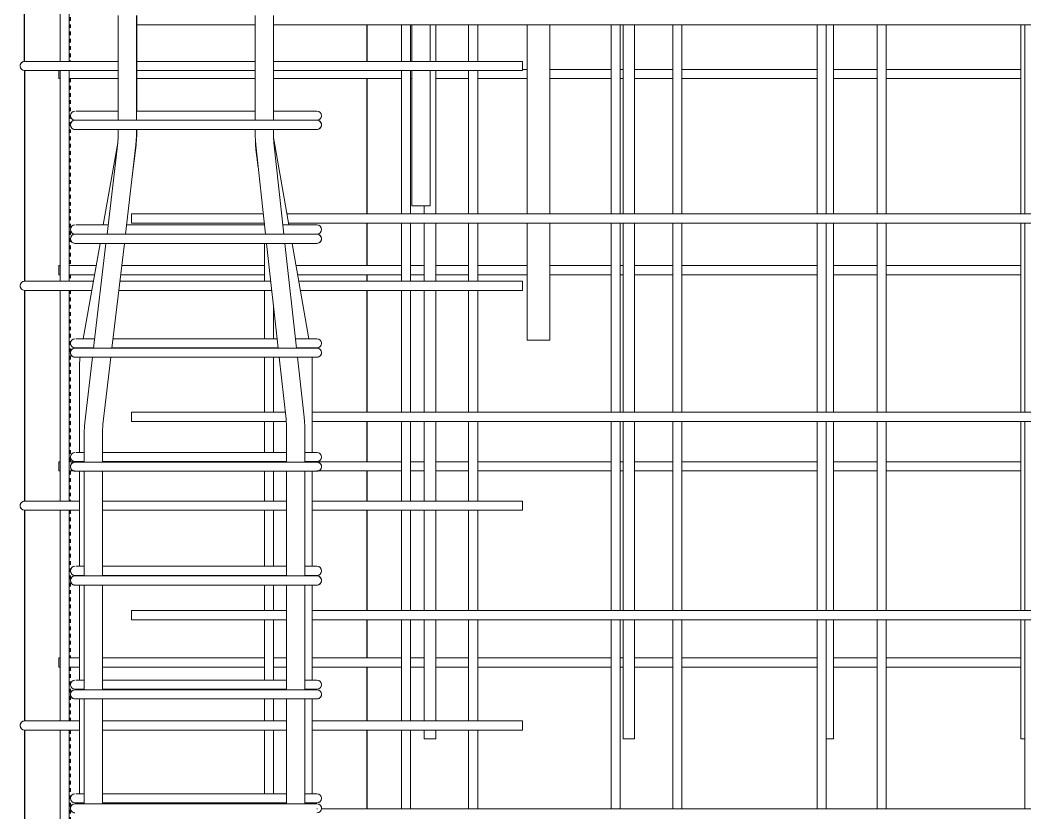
# Model space of a CAD drawing. Header units: millimetres. Extents: x 12491 to 23610, y -3081 to 6026.
# Drawn here: x 14611 to 15491, y 2286 to 2980 of the extents above; entities that cross this region are included whole.
import ezdxf

# ---------------------------------------------------------------- set-up
doc = ezdxf.new("R2010")
doc.units = ezdxf.units.MM
doc.linetypes.add('Dash', pattern=[6.36, 3.18, -3.18])
for name, color, linetype, lineweight in [('A-WALL', 113, 'Continuous', 25), ('A-WALL-HDLN', 110, 'Dash', 25), ('S-RBAR', 171, 'Continuous', 18)]:
    doc.layers.add(name, color=color, linetype=linetype, lineweight=lineweight)

msp = doc.modelspace()

# ---------------------------------------------------------------- linework, layer by layer
at = {"layer": 'A-WALL'}
for p, q in [((14614.56745, 2944), (14614.56745, 3660)), ((14914.5695, 2944), (14914.5695, 2976.10805)), ((14614.56745, 2936), (14614.56745, 2751.5)), ((14914.5695, 2810.46373), (14914.5695, 2928.96552)), ((14914.5695, 2765.2069), (14914.5695, 2802.46373)), ((14914.5695, 2751.5), (14914.5695, 2757.2069)), ((14614.56745, 2743.5), (14614.56745, 2559)), ((14914.5695, 2636.81941), (14914.5695, 2743.5)), ((14914.5695, 2593.44828), (14914.5695, 2628.81941)), ((14914.5695, 2559), (14914.5695, 2585.44828)), ((14614.56745, 2551), (14614.56745, 2366.5)), ((14914.5695, 2463.17508), (14914.5695, 2551)), ((14914.5695, 2421.68966), (14914.5695, 2455.17508)), ((14914.5695, 2366.5), (14914.5695, 2413.68966)), ((14614.56745, 2358.5), (14614.56745, 2174)), ((14914.5695, 2289.53076), (14914.5695, 2358.5))]:
    msp.add_line(p, q, dxfattribs=at)
at = {"layer": 'A-WALL-HDLN'}
for p, q in [((14654.56745, 3040), (14654.56745, 2944)), ((14654.56745, 2928.96552), (14654.56745, 2765.2069)), ((14654.56745, 2757.2069), (14654.56745, 2751.5)), ((14654.56745, 2743.5), (14654.56745, 2593.44828)), ((14654.56745, 2585.44828), (14654.56745, 2559)), ((14654.56745, 2551), (14654.56745, 2421.68966)), ((14654.56745, 2413.68966), (14654.56745, 2366.5)), ((14654.56745, 2358.5), (14654.56745, 2249.93103))]:
    msp.add_line(p, q, dxfattribs=at)
at = {"layer": 'S-RBAR'}
for p, q in [((14645.62327, 2944), (14645.62327, 3630)), ((14653.62327, 2944), (14653.62327, 3630)), ((14696.48485, 2892.37833), (14696.48485, 2984.10805)), ((14712.48485, 2892.37833), (14712.48485, 2984.10805)), ((14712.69168, 2900.38943), (14712.69168, 2984.10805)), ((14816.48485, 2892.37833), (14816.48485, 2984.10805)), ((14832.48485, 2892.37833), (14832.48485, 2984.10805)), ((14712.69168, 2976.10805), (14816.48485, 2976.10805)), ((14832.49168, 2976.10805), (16044.58551, 2976.10805)), ((14832.63465, 2944), (14832.63465, 2976.10805)), ((14944.61082, 2944), (14944.61082, 2976.10805)), ((14952.61082, 2944), (14952.61082, 2976.10805)), ((14953.59218, 2944), (14953.59218, 2976.10805)), ((14969.59218, 2944), (14969.59218, 2976.10805)), ((14974.5695, 2944), (14974.5695, 2976.10805)), ((15003.36383, 2944), (15003.36383, 2976.10805)), ((15011.36383, 2944), (15011.36383, 2976.10805)), ((15054.5899, 2810.46373), (15054.5899, 2976.10805)), ((15074.5899, 2810.46373), (15074.5899, 2976.10805)), ((15128.16911, 2810.46373), (15128.16911, 2976.10805)), ((15136.16911, 2810.46373), (15136.16911, 2976.10805)), ((15138.7352, 2810.46373), (15138.7352, 2976.10805)), ((15148.7352, 2810.46373), (15148.7352, 2976.10805)), ((15182.23411, 2810.46373), (15182.23411, 2976.10805)), ((15190.23411, 2810.46373), (15190.23411, 2976.10805)), ((15308.60239, 2810.46373), (15308.60239, 2976.10805)), ((15316.60239, 2810.46373), (15316.60239, 2976.10805)), ((15322.90091, 2810.46373), (15322.90091, 2976.10805)), ((15361.10439, 2810.46373), (15361.10439, 2976.10805)), ((15369.10439, 2810.46373), (15369.10439, 2976.10805)), ((15487.06661, 2810.46373), (15487.06661, 2976.10805)), ((15490.59817, 2810.46373), (15490.59817, 2976.10805)), ((14614.5695, 2944), (14634.5695, 2944)), ((14696.48485, 2944), (14634.5695, 2944)), ((14816.48485, 2944), (14712.69168, 2944)), ((15050.5695, 2944), (14832.49168, 2944)), ((15050.5695, 2944), (15050.5695, 2936)), ((14614.5695, 2936), (14634.5695, 2936)), ((14696.48485, 2936), (14634.5695, 2936)), ((14644.58551, 2928.96552), (14644.58551, 2936)), ((14645.62327, 2751.5), (14645.62327, 2936)), ((14653.62327, 2751.5), (14653.62327, 2936)), ((14816.48485, 2936), (14712.69168, 2936)), ((15050.5695, 2936), (14832.49168, 2936)), ((14832.63465, 2900.38943), (14832.63465, 2936)), ((14944.61082, 2810.46373), (14944.61082, 2936)), ((14952.61082, 2810.46373), (14952.61082, 2936)), ((14953.59218, 2817.5), (14953.59218, 2936)), ((14969.59218, 2817.5), (14969.59218, 2936)), ((14974.5695, 2810.46373), (14974.5695, 2936)), ((15003.36383, 2810.46373), (15003.36383, 2936)), ((15011.36383, 2810.46373), (15011.36383, 2936)), ((15050.5695, 2936.96552), (15054.5899, 2936.96552)), ((15074.5899, 2936.96552), (15128.16911, 2936.96552)), ((15136.16911, 2936.96552), (15138.7352, 2936.96552)), ((15149.18424, 2936.96552), (15182.23411, 2936.96552)), ((15190.23411, 2936.96552), (15308.60239, 2936.96552)), ((15322.90091, 2936.96552), (15361.10439, 2936.96552)), ((15369.10439, 2936.96552), (15487.06661, 2936.96552)), ((14644.58551, 2928.96552), (14645.62327, 2928.96552)), ((14653.62327, 2928.96552), (14696.48485, 2928.96552)), ((14712.69168, 2928.96552), (14816.48485, 2928.96552)), ((14832.63465, 2928.96552), (14944.61082, 2928.96552)), ((14952.61082, 2928.96552), (14953.59218, 2928.96552)), ((14974.5695, 2928.96552), (15003.36383, 2928.96552)), ((15011.36383, 2928.96552), (15054.5899, 2928.96552)), ((15074.5899, 2928.96552), (15128.16911, 2928.96552)), ((15136.16911, 2928.96552), (15138.7352, 2928.96552)), ((15149.18424, 2928.96552), (15182.23411, 2928.96552)), ((15190.23411, 2928.96552), (15308.60239, 2928.96552)), ((15322.90091, 2928.96552), (15361.10439, 2928.96552)), ((15369.10439, 2928.96552), (15487.06661, 2928.96552)), ((14659.25098, 2900.38943), (14664.42736, 2900.38943)), ((14664.42736, 2900.38943), (14678.5695, 2900.38943)), ((14696.48485, 2900.38943), (14678.5695, 2900.38943)), ((14816.48485, 2900.38943), (14712.48485, 2900.38943)), ((14850.5695, 2900.38943), (14832.48485, 2900.38943)), ((14850.5695, 2900.38943), (14864.71163, 2900.38943)), ((14864.71163, 2900.38943), (14870.5695, 2900.38943)), ((14678.5695, 2892.37833), (14658.5695, 2892.37833)), ((14678.5695, 2892.37833), (14850.5695, 2892.37833)), ((14870.5695, 2892.37833), (14850.5695, 2892.37833)), ((14870.5695, 2892.37833), (14850.5695, 2892.37833)), ((14678.5695, 2884.37833), (14658.5695, 2884.37833)), ((14678.5695, 2884.37833), (14850.5695, 2884.37833)), ((14696.13333, 2872.6349), (14696.48347, 2878.26551)), ((14696.48347, 2878.26551), (14696.48485, 2878.64344)), ((14696.48485, 2878.64344), (14696.48485, 2884.37833)), ((14712.25398, 2874.70179), (14712.48485, 2878.64344)), ((14712.48485, 2878.64344), (14712.48485, 2884.37833)), ((14712.69168, 2878.64344), (14712.69168, 2884.37833)), ((14816.48485, 2878.64344), (14816.48485, 2884.37833)), ((14816.70046, 2874.72932), (14816.48485, 2878.64344)), ((14832.48485, 2878.64344), (14832.48485, 2884.37833)), ((14832.48615, 2878.26204), (14832.48485, 2878.64344)), ((14832.81847, 2872.57983), (14832.48615, 2878.26204)), ((14832.63465, 2876.98871), (14832.63465, 2884.37833)), ((14864.71163, 2884.37833), (14850.5695, 2884.37833)), ((14870.5695, 2884.37833), (14864.71163, 2884.37833)), ((14870.5695, 2884.37833), (14864.71163, 2884.37833)), ((14683.45571, 2800.77886), (14696.12586, 2872.6349)), ((14686.69608, 2792.64861), (14696.13333, 2872.6349)), ((14702.80707, 2792.64861), (14712.02311, 2870.76013)), ((14708.78225, 2843.29191), (14712.20051, 2870.70772)), ((14712.02311, 2870.76013), (14712.25398, 2874.70179)), ((14712.20051, 2870.70772), (14712.36508, 2873.36656)), ((14816.63465, 2874.88073), (14816.63465, 2875.59422)), ((14816.88024, 2870.91287), (14816.63465, 2874.88073)), ((14816.91608, 2870.8152), (14816.70046, 2874.72932)), ((14817.12582, 2866.94501), (14816.88024, 2870.91287)), ((14825.58993, 2792.64861), (14816.91608, 2870.8152)), ((14841.68813, 2792.64861), (14832.81847, 2872.57983)), ((14845.92766, 2800.77886), (14832.97783, 2874.22096)), ((14819.12315, 2850.92567), (14817.12582, 2866.94501)), ((14969.59218, 2817.5), (14953.59218, 2817.5)), ((14964.5695, 2810.46373), (14964.5695, 2817.5)), ((14708.14662, 2810.46373), (14823.61305, 2810.46373)), ((14708.14662, 2802.46373), (14708.14662, 2810.46373)), ((14844.21995, 2810.46373), (16044.58551, 2810.46373)), ((14659.25098, 2800.77886), (14664.42736, 2800.77886)), ((14664.42736, 2800.77886), (14678.5695, 2800.77886)), ((14687.65534, 2800.77886), (14678.5695, 2800.77886)), ((14824.68775, 2800.77886), (14703.76632, 2800.77886)), ((14708.14662, 2802.46373), (14824.50078, 2802.46373)), ((14824.49355, 2800.77886), (14824.49355, 2802.46373)), ((14850.5695, 2800.77886), (14840.78595, 2800.77886)), ((14845.63057, 2802.46373), (16044.58551, 2802.46373)), ((14850.5695, 2800.77886), (14864.71163, 2800.77886)), ((14864.71163, 2800.77886), (14870.5695, 2800.77886)), ((14944.61082, 2751.5), (14944.61082, 2802.46373)), ((14952.61082, 2751.5), (14952.61082, 2802.46373)), ((14964.5695, 2751.5), (14964.5695, 2802.46373)), ((14974.5695, 2751.5), (14974.5695, 2802.46373)), ((15003.36383, 2751.5), (15003.36383, 2802.46373)), ((15011.36383, 2751.5), (15011.36383, 2802.46373)), ((15054.5899, 2700), (15054.5899, 2802.46373)), ((15074.5899, 2700), (15074.5899, 2802.46373)), ((15128.16911, 2636.81941), (15128.16911, 2802.46373)), ((15136.16911, 2636.81941), (15136.16911, 2802.46373)), ((15138.7352, 2636.81941), (15138.7352, 2802.46373)), ((15148.7352, 2636.81941), (15148.7352, 2802.46373)), ((15182.23411, 2636.81941), (15182.23411, 2802.46373)), ((15190.23411, 2636.81941), (15190.23411, 2802.46373)), ((15308.60239, 2636.81941), (15308.60239, 2802.46373)), ((15316.60239, 2636.81941), (15316.60239, 2802.46373)), ((15322.90091, 2636.81941), (15322.90091, 2802.46373)), ((15361.10439, 2636.81941), (15361.10439, 2802.46373)), ((15369.10439, 2636.81941), (15369.10439, 2802.46373)), ((15487.06661, 2636.81941), (15487.06661, 2802.46373)), ((15490.59817, 2636.81941), (15490.59817, 2802.46373)), ((14658.5695, 2792.77886), (14678.5695, 2792.77886)), ((14678.5695, 2792.64861), (14658.5695, 2792.64861)), ((14686.71145, 2792.77886), (14678.5695, 2792.77886)), ((14678.5695, 2792.64861), (14850.5695, 2792.64861)), ((14825.57548, 2792.77886), (14702.82243, 2792.77886)), ((14850.5695, 2792.77886), (14842.05448, 2792.77886)), ((14850.5695, 2792.77886), (14870.5695, 2792.77886)), ((14870.5695, 2792.64861), (14850.5695, 2792.64861)), ((14870.5695, 2792.64861), (14850.5695, 2792.64861)), ((14678.5695, 2784.64861), (14658.5695, 2784.64861)), ((14665.89167, 2701.16828), (14680.61151, 2784.64861)), ((14674.9294, 2692.91889), (14685.7522, 2784.64861)), ((14678.5695, 2784.64861), (14850.5695, 2784.64861)), ((14691.04038, 2692.91889), (14701.86318, 2784.64861)), ((14824.49355, 2751.5), (14824.49355, 2784.64861)), ((14836.65655, 2692.91889), (14826.47766, 2784.64861)), ((14852.75476, 2692.91889), (14842.57586, 2784.64861)), ((14863.49169, 2701.16828), (14848.77186, 2784.64861)), ((14864.71163, 2784.64861), (14850.5695, 2784.64861)), ((14870.5695, 2784.64861), (14864.71163, 2784.64861)), ((14870.5695, 2784.64861), (14864.71163, 2784.64861)), ((14644.58551, 2765.2069), (14645.62327, 2765.2069)), ((14644.58551, 2757.2069), (14644.58551, 2765.2069)), ((14653.62327, 2765.2069), (14677.18341, 2765.2069)), ((14699.56933, 2765.2069), (14824.49355, 2765.2069)), ((14852.19995, 2765.2069), (14944.61082, 2765.2069)), ((14952.61082, 2765.2069), (14964.5695, 2765.2069)), ((14974.5695, 2765.2069), (15003.36383, 2765.2069)), ((15011.36383, 2765.2069), (15054.5899, 2765.2069)), ((15074.5899, 2765.2069), (15128.16911, 2765.2069)), ((15136.16911, 2765.2069), (15138.7352, 2765.2069)), ((15148.7352, 2765.2069), (15182.23411, 2765.2069)), ((15190.23411, 2765.2069), (15308.60239, 2765.2069)), ((15322.90091, 2765.2069), (15361.10439, 2765.2069)), ((15369.10439, 2765.2069), (15487.06661, 2765.2069)), ((14644.58551, 2757.2069), (14645.62327, 2757.2069)), ((14653.62327, 2757.2069), (14675.77279, 2757.2069)), ((14698.62545, 2757.2069), (14824.49355, 2757.2069)), ((14853.61057, 2757.2069), (14944.61082, 2757.2069)), ((14952.61082, 2757.2069), (14964.5695, 2757.2069)), ((14974.5695, 2757.2069), (15003.36383, 2757.2069)), ((15011.36383, 2757.2069), (15054.5899, 2757.2069)), ((15074.5899, 2757.2069), (15128.16911, 2757.2069)), ((15136.16911, 2757.2069), (15138.7352, 2757.2069)), ((15148.7352, 2757.2069), (15182.23411, 2757.2069)), ((15190.23411, 2757.2069), (15308.60239, 2757.2069)), ((15322.90091, 2757.2069), (15361.10439, 2757.2069)), ((15369.10439, 2757.2069), (15487.06661, 2757.2069)), ((14614.5695, 2751.5), (14634.5695, 2751.5)), ((14674.76651, 2751.5), (14634.5695, 2751.5)), ((14830.15603, 2751.5), (14697.95211, 2751.5)), ((15050.5695, 2751.5), (14854.61685, 2751.5)), ((15050.5695, 2751.5), (15050.5695, 2743.5)), ((14614.5695, 2743.5), (14634.5695, 2743.5)), ((14673.3559, 2743.5), (14634.5695, 2743.5)), ((14645.62327, 2559), (14645.62327, 2743.5)), ((14653.62327, 2559), (14653.62327, 2743.5)), ((14831.04376, 2743.5), (14697.00823, 2743.5)), ((14824.49355, 2701.16828), (14824.49355, 2743.5)), ((15050.5695, 2743.5), (14856.02746, 2743.5)), ((14944.61082, 2636.81941), (14944.61082, 2743.5)), ((14952.61082, 2636.81941), (14952.61082, 2743.5)), ((14964.5695, 2636.81941), (14964.5695, 2743.5)), ((14974.5695, 2636.81941), (14974.5695, 2743.5)), ((15003.36383, 2636.81941), (15003.36383, 2743.5)), ((15011.36383, 2636.81941), (15011.36383, 2743.5)), ((14832.49355, 2701.16828), (14832.49355, 2730.43486)), ((14658.5695, 2693.16828), (14674.81089, 2693.16828)), ((14678.5695, 2692.91889), (14658.5695, 2692.91889)), ((14659.25098, 2701.16828), (14664.42736, 2701.16828)), ((14664.42736, 2701.16828), (14675.84144, 2701.16828)), ((14678.5695, 2692.91889), (14850.5695, 2692.91889)), ((14836.62888, 2693.16828), (14691.0698, 2693.16828)), ((14835.74115, 2701.16828), (14692.01369, 2701.16828)), ((14870.5695, 2692.91889), (14850.5695, 2692.91889)), ((14870.5695, 2692.91889), (14850.5695, 2692.91889)), ((14851.87167, 2701.16828), (14864.71163, 2701.16828)), ((14852.96024, 2693.16828), (14870.5695, 2693.16828)), ((14864.71163, 2701.16828), (14870.5695, 2701.16828)), ((15074.5899, 2700), (15054.5899, 2700)), ((14678.5695, 2684.91889), (14658.5695, 2684.91889)), ((14667.25772, 2627.89687), (14673.98551, 2684.91889)), ((14678.5695, 2684.91889), (14850.5695, 2684.91889)), ((14683.14751, 2626.0221), (14690.09649, 2684.91889)), ((14824.49355, 2636.81941), (14824.49355, 2684.91889)), ((14832.49355, 2636.81941), (14832.49355, 2684.91889)), ((14843.55955, 2630.71077), (14837.54428, 2684.91889)), ((14864.71163, 2684.91889), (14850.5695, 2684.91889)), ((14859.46194, 2632.4754), (14853.64249, 2684.91889)), ((14870.5695, 2684.91889), (14864.71163, 2684.91889)), ((14870.5695, 2684.91889), (14864.71163, 2684.91889)), ((14662.69168, 2601.55771), (14662.69168, 2678.82077)), ((14866.49168, 2601.55771), (14866.49168, 2679.95502)), ((14708.14662, 2636.81941), (14842.8817, 2636.81941)), ((14708.14662, 2628.81941), (14708.14662, 2636.81941)), ((14859.67756, 2628.56127), (14859.46194, 2632.4754)), ((14866.49168, 2636.81941), (16044.58551, 2636.81941)), ((14666.79599, 2620.01356), (14667.02686, 2623.95521)), ((14667.02686, 2623.95521), (14667.25772, 2627.89687)), ((14682.79599, 2620.01356), (14683.10511, 2625.65093)), ((14683.10511, 2625.65093), (14683.14751, 2626.0221)), ((14708.14662, 2628.81941), (14843.67801, 2628.81941)), ((14824.49355, 2601.55771), (14824.49355, 2628.81941)), ((14832.49355, 2601.55771), (14832.49355, 2628.81941)), ((14843.59979, 2630.33621), (14843.55955, 2630.71077)), ((14843.89318, 2624.64715), (14843.59979, 2630.33621)), ((14843.89318, 2593.18916), (14843.89318, 2624.64715)), ((14859.89318, 2624.64715), (14859.67756, 2628.56127)), ((14859.89318, 2593.18916), (14859.89318, 2624.64715)), ((14866.49168, 2628.81941), (16044.58551, 2628.81941)), ((14944.61082, 2559), (14944.61082, 2628.81941)), ((14952.61082, 2559), (14952.61082, 2628.81941)), ((14964.5695, 2559), (14964.5695, 2628.81941)), ((14974.5695, 2559), (14974.5695, 2628.81941)), ((15003.36383, 2559), (15003.36383, 2628.81941)), ((15011.36383, 2559), (15011.36383, 2628.81941)), ((15128.16911, 2463.17508), (15128.16911, 2628.81941)), ((15136.16911, 2463.17508), (15136.16911, 2628.81941)), ((15138.7352, 2463.17508), (15138.7352, 2628.81941)), ((15148.7352, 2463.17508), (15148.7352, 2628.81941)), ((15182.23411, 2463.17508), (15182.23411, 2628.81941)), ((15190.23411, 2463.17508), (15190.23411, 2628.81941)), ((15308.60239, 2463.17508), (15308.60239, 2628.81941)), ((15316.60239, 2463.17508), (15316.60239, 2628.81941)), ((15322.90091, 2463.17508), (15322.90091, 2628.81941)), ((15361.10439, 2463.17508), (15361.10439, 2628.81941)), ((15369.10439, 2463.17508), (15369.10439, 2628.81941)), ((15487.06661, 2463.17508), (15487.06661, 2628.81941)), ((15490.59817, 2463.17508), (15490.59817, 2628.81941)), ((14666.79599, 2593.18916), (14666.79599, 2620.01356)), ((14682.79599, 2593.18916), (14682.79599, 2620.01356)), ((14659.25098, 2601.55771), (14664.42736, 2601.55771)), ((14664.42736, 2601.55771), (14666.3574, 2601.55771)), ((14843.89318, 2601.55771), (14682.79599, 2601.55771)), ((14860.04852, 2601.55771), (14864.71163, 2601.55771)), ((14864.71163, 2601.55771), (14870.5695, 2601.55771)), ((14644.58551, 2593.44828), (14645.62327, 2593.44828)), ((14644.58551, 2585.44828), (14644.58551, 2593.44828)), ((14653.62327, 2593.44828), (14662.69168, 2593.44828)), ((14658.5695, 2593.55771), (14666.18245, 2593.55771)), ((14678.5695, 2593.18916), (14658.5695, 2593.18916)), ((14678.5695, 2593.18916), (14850.5695, 2593.18916)), ((14843.89318, 2593.55771), (14682.79599, 2593.55771)), ((14682.79599, 2593.44828), (14824.49355, 2593.44828)), ((14832.49355, 2593.44828), (14843.89318, 2593.44828)), ((14870.5695, 2593.18916), (14850.5695, 2593.18916)), ((14870.5695, 2593.18916), (14850.5695, 2593.18916)), ((14860.4689, 2593.55771), (14870.5695, 2593.55771)), ((14866.49168, 2593.44828), (14944.61082, 2593.44828)), ((14952.61082, 2593.44828), (14964.5695, 2593.44828)), ((14974.5695, 2593.44828), (15003.36383, 2593.44828)), ((15011.36383, 2593.44828), (15128.16911, 2593.44828)), ((15136.16911, 2593.44828), (15138.7352, 2593.44828)), ((15148.7352, 2593.44828), (15182.23411, 2593.44828)), ((15190.23411, 2593.44828), (15308.60239, 2593.44828)), ((15322.90091, 2593.44828), (15361.10439, 2593.44828)), ((15369.10439, 2593.44828), (15487.06661, 2593.44828)), ((14644.58551, 2585.44828), (14645.62327, 2585.44828)), ((14653.62327, 2585.44828), (14657.23772, 2585.44828)), ((14657.55039, 2585.44828), (14658.61693, 2585.44828)), ((14678.5695, 2585.18916), (14658.5695, 2585.18916)), ((14662.69168, 2501.94714), (14662.69168, 2585.18916)), ((14666.79599, 2493.45944), (14666.79599, 2585.18916)), ((14678.5695, 2585.18916), (14850.5695, 2585.18916)), ((14682.79599, 2493.45944), (14682.79599, 2585.18916)), ((14824.49355, 2559), (14824.49355, 2585.18916)), ((14832.49355, 2559), (14832.49355, 2585.18916)), ((14843.89318, 2493.45944), (14843.89318, 2585.18916)), ((14864.71163, 2585.18916), (14850.5695, 2585.18916)), ((14859.89318, 2493.45944), (14859.89318, 2585.18916)), ((14870.5695, 2585.18916), (14864.71163, 2585.18916)), ((14870.5695, 2585.18916), (14864.71163, 2585.18916)), ((14866.49168, 2501.94714), (14866.49168, 2585.18916)), ((14870.5695, 2585.44828), (14871.58861, 2585.44828)), ((14871.90128, 2585.44828), (14944.61082, 2585.44828)), ((14952.61082, 2585.44828), (14964.5695, 2585.44828)), ((14974.5695, 2585.44828), (15003.36383, 2585.44828)), ((15011.36383, 2585.44828), (15128.16911, 2585.44828)), ((15136.16911, 2585.44828), (15138.7352, 2585.44828)), ((15148.7352, 2585.44828), (15182.23411, 2585.44828)), ((15190.23411, 2585.44828), (15308.60239, 2585.44828)), ((15322.90091, 2585.44828), (15361.10439, 2585.44828)), ((15369.10439, 2585.44828), (15487.06661, 2585.44828)), ((14614.5695, 2559), (14634.5695, 2559)), ((14662.69168, 2559), (14634.5695, 2559)), ((14843.89318, 2559), (14682.79599, 2559)), ((15050.5695, 2559), (14866.49168, 2559)), ((15050.5695, 2559), (15050.5695, 2551)), ((14614.5695, 2551), (14634.5695, 2551)), ((14662.69168, 2551), (14634.5695, 2551)), ((14645.62327, 2366.5), (14645.62327, 2551)), ((14653.62327, 2366.5), (14653.62327, 2551)), ((14843.89318, 2551), (14682.79599, 2551)), ((14824.49355, 2501.94714), (14824.49355, 2551)), ((14832.49355, 2501.94714), (14832.49355, 2551)), ((15050.5695, 2551), (14866.49168, 2551)), ((14944.61082, 2463.17508), (14944.61082, 2551)), ((14952.61082, 2463.17508), (14952.61082, 2551)), ((14964.5695, 2463.17508), (14964.5695, 2551)), ((14974.5695, 2463.17508), (14974.5695, 2551)), ((15003.36383, 2463.17508), (15003.36383, 2551)), ((15011.36383, 2463.17508), (15011.36383, 2551)), ((14659.25098, 2501.94714), (14664.42736, 2501.94714)), ((14664.42736, 2501.94714), (14666.3574, 2501.94714)), ((14843.89318, 2501.94714), (14682.79599, 2501.94714)), ((14860.04852, 2501.94714), (14864.71163, 2501.94714)), ((14864.71163, 2501.94714), (14870.5695, 2501.94714)), ((14658.5695, 2493.94714), (14666.18245, 2493.94714)), ((14678.5695, 2493.45944), (14658.5695, 2493.45944)), ((14662.69168, 2493.45944), (14662.69168, 2493.94714)), ((14678.5695, 2493.45944), (14850.5695, 2493.45944)), ((14843.89318, 2493.94714), (14682.79599, 2493.94714)), ((14824.49355, 2493.45944), (14824.49355, 2493.94714)), ((14832.49355, 2493.45944), (14832.49355, 2493.94714)), ((14870.5695, 2493.45944), (14850.5695, 2493.45944)), ((14870.5695, 2493.45944), (14850.5695, 2493.45944)), ((14860.4689, 2493.94714), (14870.5695, 2493.94714)), ((14866.49168, 2493.45944), (14866.49168, 2493.94714)), ((14678.5695, 2485.45944), (14658.5695, 2485.45944)), ((14662.69168, 2402.33657), (14662.69168, 2485.45944)), ((14666.79599, 2393.72972), (14666.79599, 2485.45944)), ((14678.5695, 2485.45944), (14850.5695, 2485.45944)), ((14682.79599, 2393.72972), (14682.79599, 2485.45944)), ((14824.49355, 2463.17508), (14824.49355, 2485.45944)), ((14832.49355, 2463.17508), (14832.49355, 2485.45944)), ((14843.89318, 2393.72972), (14843.89318, 2485.45944)), ((14864.71163, 2485.45944), (14850.5695, 2485.45944)), ((14859.89318, 2393.72972), (14859.89318, 2485.45944)), ((14870.5695, 2485.45944), (14864.71163, 2485.45944)), ((14870.5695, 2485.45944), (14864.71163, 2485.45944)), ((14866.49168, 2402.33657), (14866.49168, 2485.45944)), ((14708.14662, 2463.17508), (14843.89318, 2463.17508)), ((14708.14662, 2455.17508), (14708.14662, 2463.17508)), ((14866.49168, 2463.17508), (16044.58551, 2463.17508)), ((14708.14662, 2455.17508), (14843.89318, 2455.17508)), ((14824.49355, 2402.33657), (14824.49355, 2455.17508)), ((14832.49355, 2402.33657), (14832.49355, 2455.17508)), ((14866.49168, 2455.17508), (16044.58551, 2455.17508)), ((14944.61082, 2366.5), (14944.61082, 2455.17508)), ((14952.61082, 2366.5), (14952.61082, 2455.17508)), ((14964.5695, 2366.5), (14964.5695, 2455.17508)), ((14974.5695, 2366.5), (14974.5695, 2455.17508)), ((15003.36383, 2366.5), (15003.36383, 2455.17508)), ((15011.36383, 2366.5), (15011.36383, 2455.17508)), ((15128.16911, 2289.53076), (15128.16911, 2455.17508)), ((15136.16911, 2289.53076), (15136.16911, 2455.17508)), ((15138.7352, 2350.77038), (15138.7352, 2455.17508)), ((15148.7352, 2350.77038), (15148.7352, 2455.17508)), ((15182.23411, 2289.53076), (15182.23411, 2455.17508)), ((15190.23411, 2289.53076), (15190.23411, 2455.17508)), ((15308.60239, 2289.53076), (15308.60239, 2455.17508)), ((15316.60239, 2289.53076), (15316.60239, 2455.17508)), ((15322.90091, 2350.77038), (15322.90091, 2455.17508)), ((15361.10439, 2289.53076), (15361.10439, 2455.17508)), ((15369.10439, 2289.53076), (15369.10439, 2455.17508)), ((15487.06661, 2350.77038), (15487.06661, 2455.17508)), ((15490.59817, 2289.53076), (15490.59817, 2455.17508)), ((14644.58551, 2421.68966), (14645.62327, 2421.68966)), ((14644.58551, 2413.68966), (14644.58551, 2421.68966)), ((14653.62327, 2421.68966), (14662.69168, 2421.68966)), ((14682.79599, 2421.68966), (14824.49355, 2421.68966)), ((14832.49355, 2421.68966), (14843.89318, 2421.68966)), ((14866.49168, 2421.68966), (14944.61082, 2421.68966)), ((14952.61082, 2421.68966), (14964.5695, 2421.68966)), ((14974.5695, 2421.68966), (15003.36383, 2421.68966)), ((15011.36383, 2421.68966), (15128.16911, 2421.68966)), ((15136.16911, 2421.68966), (15138.7352, 2421.68966)), ((15148.7352, 2421.68966), (15182.23411, 2421.68966)), ((15190.23411, 2421.68966), (15308.60239, 2421.68966)), ((15322.90091, 2421.68966), (15361.10439, 2421.68966)), ((15369.10439, 2421.68966), (15487.06661, 2421.68966)), ((14644.58551, 2413.68966), (14645.62327, 2413.68966)), ((14653.62327, 2413.68966), (14662.69168, 2413.68966)), ((14682.79599, 2413.68966), (14824.49355, 2413.68966)), ((14832.49355, 2413.68966), (14843.89318, 2413.68966)), ((14866.49168, 2413.68966), (14944.61082, 2413.68966)), ((14952.61082, 2413.68966), (14964.5695, 2413.68966)), ((14974.5695, 2413.68966), (15003.36383, 2413.68966)), ((15011.36383, 2413.68966), (15128.16911, 2413.68966)), ((15136.16911, 2413.68966), (15138.7352, 2413.68966)), ((15148.7352, 2413.68966), (15182.23411, 2413.68966)), ((15190.23411, 2413.68966), (15308.60239, 2413.68966)), ((15322.90091, 2413.68966), (15361.10439, 2413.68966)), ((15369.10439, 2413.68966), (15487.06661, 2413.68966)), ((14658.5695, 2394.33657), (14666.18245, 2394.33657)), ((14678.5695, 2393.72972), (14658.5695, 2393.72972)), ((14659.25098, 2402.33657), (14664.42736, 2402.33657)), ((14662.69168, 2393.72972), (14662.69168, 2394.33657)), ((14664.42736, 2402.33657), (14666.3574, 2402.33657)), ((14678.5695, 2393.72972), (14850.5695, 2393.72972)), ((14843.89318, 2402.33657), (14682.79599, 2402.33657)), ((14843.89318, 2394.33657), (14682.79599, 2394.33657)), ((14824.49355, 2393.72972), (14824.49355, 2394.33657)), ((14832.49355, 2393.72972), (14832.49355, 2394.33657)), ((14870.5695, 2393.72972), (14850.5695, 2393.72972)), ((14870.5695, 2393.72972), (14850.5695, 2393.72972)), ((14860.04852, 2402.33657), (14864.71163, 2402.33657)), ((14860.4689, 2394.33657), (14870.5695, 2394.33657)), ((14864.71163, 2402.33657), (14870.5695, 2402.33657)), ((14866.49168, 2393.72972), (14866.49168, 2394.33657)), ((14678.5695, 2385.72972), (14658.5695, 2385.72972)), ((14662.69168, 2302.72599), (14662.69168, 2385.72972)), ((14666.79599, 2294), (14666.79599, 2385.72972)), ((14678.5695, 2385.72972), (14850.5695, 2385.72972)), ((14682.79599, 2294), (14682.79599, 2385.72972)), ((14824.49355, 2366.5), (14824.49355, 2385.72972)), ((14832.49355, 2366.5), (14832.49355, 2385.72972)), ((14843.89318, 2294), (14843.89318, 2385.72972)), ((14864.71163, 2385.72972), (14850.5695, 2385.72972)), ((14859.89318, 2294), (14859.89318, 2385.72972)), ((14870.5695, 2385.72972), (14864.71163, 2385.72972)), ((14870.5695, 2385.72972), (14864.71163, 2385.72972)), ((14866.49168, 2302.72599), (14866.49168, 2385.72972)), ((14614.5695, 2366.5), (14634.5695, 2366.5)), ((14614.5695, 2358.5), (14634.5695, 2358.5)), ((14662.69168, 2366.5), (14634.5695, 2366.5)), ((14662.69168, 2358.5), (14634.5695, 2358.5)), ((14645.62327, 2174), (14645.62327, 2358.5)), ((14653.62327, 2174), (14653.62327, 2358.5)), ((14843.89318, 2366.5), (14682.79599, 2366.5)), ((14843.89318, 2358.5), (14682.79599, 2358.5)), ((14824.49355, 2302.72599), (14824.49355, 2358.5)), ((14832.49355, 2302.72599), (14832.49355, 2358.5)), ((15050.5695, 2366.5), (14866.49168, 2366.5)), ((15050.5695, 2358.5), (14866.49168, 2358.5)), ((14944.61082, 2289.53076), (14944.61082, 2358.5)), ((14952.61082, 2289.53076), (14952.61082, 2358.5)), ((14964.5695, 2350.77038), (14964.5695, 2358.5)), ((14974.5695, 2350.77038), (14974.5695, 2358.5)), ((15003.36383, 2289.53076), (15003.36383, 2358.5)), ((15011.36383, 2289.53076), (15011.36383, 2358.5)), ((15050.5695, 2366.5), (15050.5695, 2358.5)), ((14974.5695, 2350.77038), (14964.5695, 2350.77038)), ((15148.7352, 2350.77038), (15138.7352, 2350.77038)), ((15322.90091, 2350.77038), (15316.60239, 2350.77038)), ((15490.59817, 2350.77038), (15487.06661, 2350.77038)), ((14659.25098, 2302.72599), (14664.42736, 2302.72599)), ((14664.42736, 2302.72599), (14666.3574, 2302.72599)), ((14843.89318, 2302.72599), (14682.79599, 2302.72599)), ((14860.04852, 2302.72599), (14864.71163, 2302.72599)), ((14864.71163, 2302.72599), (14870.5695, 2302.72599)), ((14658.5695, 2294.72599), (14666.18245, 2294.72599)), ((14678.5695, 2294), (14658.5695, 2294)), ((14662.69168, 2294), (14662.69168, 2294.72599)), ((14678.5695, 2294), (14850.5695, 2294)), ((14843.89318, 2294.72599), (14682.79599, 2294.72599)), ((14824.49355, 2294), (14824.49355, 2294.72599)), ((14832.49355, 2294), (14832.49355, 2294.72599)), ((14870.5695, 2294), (14850.5695, 2294)), ((14870.5695, 2294), (14850.5695, 2294)), ((14860.4689, 2294.72599), (14870.5695, 2294.72599)), ((14866.49168, 2294), (14866.49168, 2294.72599)), ((14870.5695, 2289.53076), (14871.15788, 2289.53076)), ((14874.50772, 2289.53076), (16044.58551, 2289.53076))]:
    msp.add_line(p, q, dxfattribs=at)
for centre, radius, start, end in [((14614.5695, 2940), 4, 90, 270), ((14614.5695, 2940), 4, 120, 165), ((14614.5695, 2940), 4, 90, 105), ((14614.5695, 2940), 4, 195, 240), ((14658.5695, 2896.38943), 4, 90, 270), ((14870.5695, 2896.38943), 4, 270, 90), ((14658.5695, 2888.37833), 4, 90, 270), ((14658.5695, 2888.37833), 4, 120, 165), ((14658.5695, 2888.37833), 4, 195, 240), ((14870.5695, 2888.37833), 4, 270, 90), ((14870.5695, 2888.37833), 4, 270, 90), ((14870.5695, 2888.37833), 4, 15, 60), ((14870.5695, 2888.37833), 4, 300, 345), ((14658.5695, 2888.37833), 4, 255, 270), ((14664.69168, 2878.64344), 48, 350.5441241, 360), ((14864.49168, 2879.7777), 32, 180, 190), ((14870.5695, 2888.37833), 4, 270, 285), ((14658.5695, 2796.77886), 4, 90, 270), ((14870.5695, 2796.77886), 4, 270, 90), ((14658.5695, 2788.64861), 4, 90, 270), ((14658.5695, 2788.64861), 4, 120, 165), ((14870.5695, 2788.64861), 4, 270, 90), ((14870.5695, 2788.64861), 4, 270, 90), ((14870.5695, 2788.64861), 4, 15, 60), ((14658.5695, 2788.64861), 4, 195, 240), ((14658.5695, 2788.64861), 4, 255, 270), ((14870.5695, 2788.64861), 4, 270, 285), ((14870.5695, 2788.64861), 4, 300, 345), ((14614.5695, 2747.5), 4, 90, 270), ((14614.5695, 2747.5), 4, 120, 165), ((14614.5695, 2747.5), 4, 195, 240), ((14614.5695, 2747.5), 4, 90, 105), ((14658.5695, 2697.16828), 4, 90, 270), ((14658.5695, 2688.91889), 4, 90, 270), ((14870.5695, 2697.16828), 4, 270, 90), ((14870.5695, 2688.91889), 4, 270, 90), ((14870.5695, 2688.91889), 4, 270, 90), ((14658.5695, 2688.91889), 4, 120, 165), ((14658.5695, 2688.91889), 4, 195, 240), ((14658.5695, 2688.91889), 4, 255, 270), ((14710.69168, 2678.82077), 48, 172.6941098, 180), ((14818.49168, 2679.95502), 48, 0, 5.93985508), ((14870.5695, 2688.91889), 4, 270, 285), ((14870.5695, 2688.91889), 4, 15, 60), ((14870.5695, 2688.91889), 4, 300, 345), ((14658.5695, 2597.55771), 4, 90, 270), ((14870.5695, 2597.55771), 4, 270, 90), ((14658.5695, 2589.18916), 4, 90, 270), ((14658.5695, 2589.18916), 4, 120, 165), ((14658.5695, 2589.18916), 4, 195, 240), ((14870.5695, 2589.18916), 4, 270, 90), ((14870.5695, 2589.18916), 4, 270, 90), ((14870.5695, 2589.18916), 4, 15, 60), ((14870.5695, 2589.18916), 4, 300, 345), ((14658.5695, 2589.18916), 4, 255, 270), ((14870.5695, 2589.18916), 4, 270, 285), ((14614.5695, 2555), 4, 90, 270), ((14614.5695, 2555), 4, 120, 165), ((14614.5695, 2555), 4, 195, 240), ((14614.5695, 2555), 4, 90, 105), ((14658.5695, 2497.94714), 4, 90, 270), ((14870.5695, 2497.94714), 4, 270, 90), ((14658.5695, 2489.45944), 4, 90, 270), ((14658.5695, 2489.45944), 4, 120, 165), ((14870.5695, 2489.45944), 4, 270, 90), ((14870.5695, 2489.45944), 4, 270, 90), ((14870.5695, 2489.45944), 4, 15, 60), ((14658.5695, 2489.45944), 4, 195, 240), ((14658.5695, 2489.45944), 4, 255, 270), ((14870.5695, 2489.45944), 4, 270, 285), ((14870.5695, 2489.45944), 4, 300, 345), ((14658.5695, 2398.33657), 4, 90, 270), ((14658.5695, 2389.72972), 4, 90, 270), ((14870.5695, 2398.33657), 4, 270, 90), ((14870.5695, 2389.72972), 4, 270, 90), ((14870.5695, 2389.72972), 4, 270, 90), ((14658.5695, 2389.72972), 4, 120, 165), ((14658.5695, 2389.72972), 4, 195, 240), ((14658.5695, 2389.72972), 4, 255, 270), ((14870.5695, 2389.72972), 4, 270, 285), ((14870.5695, 2389.72972), 4, 15, 60), ((14870.5695, 2389.72972), 4, 300, 345), ((14614.5695, 2362.5), 4, 90, 270), ((14614.5695, 2362.5), 4, 120, 165), ((14614.5695, 2362.5), 4, 195, 240), ((14614.5695, 2362.5), 4, 90, 105), ((14658.5695, 2298.72599), 4, 90, 270), ((14870.5695, 2298.72599), 4, 270, 90), ((14658.5695, 2290), 4, 90, 270), ((14658.5695, 2290), 4, 120, 165), ((14658.5695, 2290), 4, 195, 240), ((14870.5695, 2290), 4, 270, 90), ((14870.5695, 2290), 4, 270, 90), ((14870.5695, 2290), 4, 15, 60), ((14658.5695, 2290), 4, 255, 270)]:
    msp.add_arc(centre, radius, start, end, dxfattribs=at)

doc.saveas('drawing.dxf')
